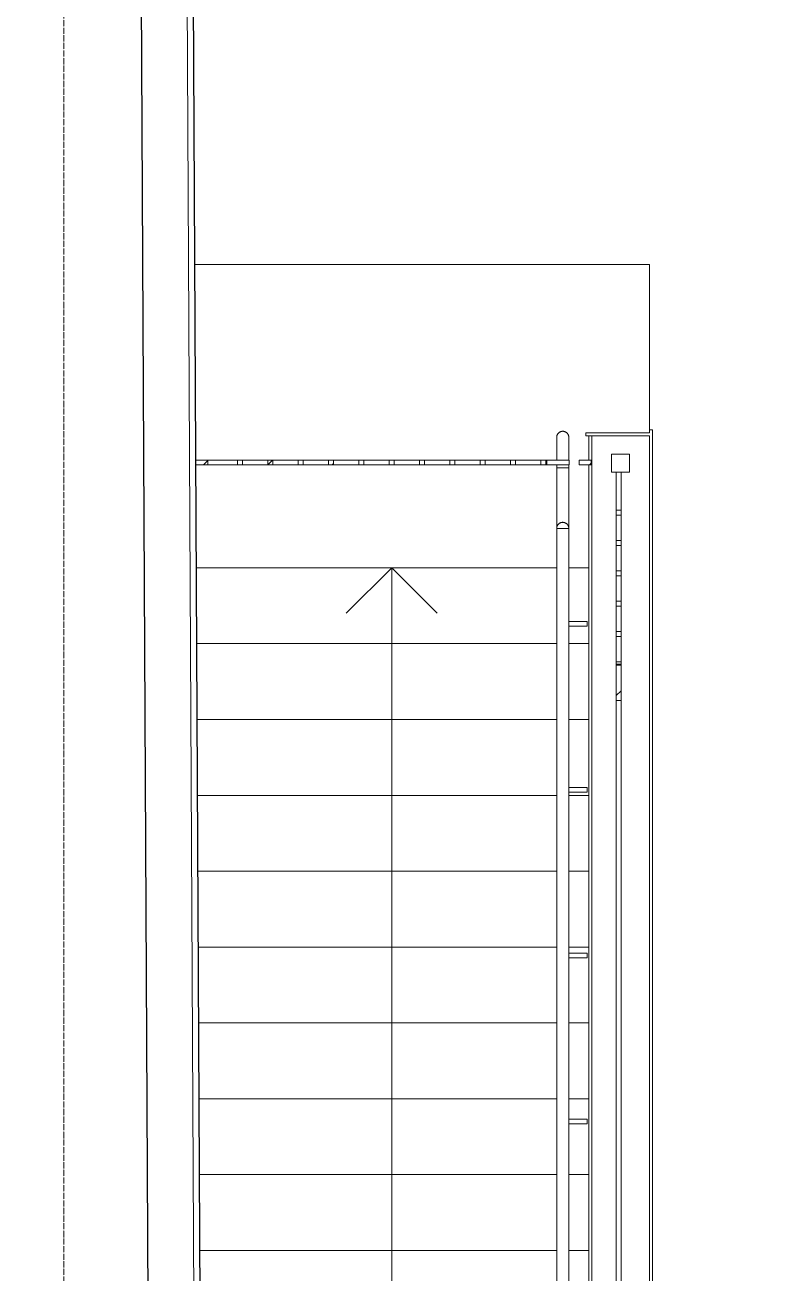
# Model space of a CAD drawing. Header units: millimetres. Extents: x -12447 to 83753, y -46415 to 46712.
# Drawn here: x 2872 to 5316, y 36647 to 40761 of the extents above; entities that cross this region are included whole.
import ezdxf
from ezdxf.xclip import XClip

# ---------------------------------------------------------------- set-up
doc = ezdxf.new("R2010")
doc.units = ezdxf.units.MM
doc.header["$XCLIPFRAME"] = 2
doc.linetypes.add('ADSK_Линия сетки', pattern=[25, 20, -2.5, 0, -2.5])
doc.layers.add('1_Сущ. кусты', color=7, linetype='Continuous')
for name, color, linetype, lineweight in [('Лестницы', 7, 'Continuous', 9), ('Ограждение', 7, 'Continuous', 9), ('Оси', 7, 'Continuous', 9), ('Перекрытие', 7, 'Continuous', 18), ('Стены внутренние', 7, 'Continuous', 18), ('Стены наружные', 7, 'Continuous', 18), ('Стены несущие', 7, 'Continuous', 30), ('Стены отделка', 7, 'Continuous', 30), ('Стены штриховка', 7, 'Continuous', 9), ('Стрелки вверх', 7, 'Continuous', 18)]:
    doc.layers.add(name, color=color, linetype=linetype, lineweight=lineweight)
pattern_1 = [(45, (0, 0), (-106.066, 106.066), [])]

# ---------------------------------------------------------------- blocks, each defined once
blk = doc.blocks.new('Ограждение 5 - Ограждение 1-6938385-План полов 1-го этажа')
at = {"layer": 'Ограждение'}
h = blk.add_hatch(dxfattribs=at)
h.set_pattern_fill('FP_18', color=256, style=0, pattern_type=2)
h.set_pattern_definition(pattern_1)
h.paths.add_polyline_path([(4666.5, 39310.6), (4666.5, 39326.6), (4592.7, 39326.6), (4592.7, 39310.6), (4665.3, 39310.6)])
h.paths.add_polyline_path([(4739, 39310.6), (4739, 39326.6), (4699, 39326.6), (4699, 39310.6), (4731.5, 39310.6)])
h.paths.add_polyline_path([(3453.4, 39310.6), (3475.1, 39310.6), (3475.1, 39326.6), (3435.1, 39326.6), (3435.2, 39310.6)])
h = blk.add_hatch(dxfattribs=at)
h.set_pattern_fill('FP_18', color=256, style=0, pattern_type=2)
h.set_pattern_definition(pattern_1)
h.paths.add_polyline_path([(4189.1, 39310.6), (4189.1, 39326.6), (4173.1, 39326.6), (4173.1, 39310.6)])
h.paths.add_polyline_path([(4589.1, 39310.6), (4589.1, 39326.6), (4573.1, 39326.6), (4573.1, 39310.6)])
h.paths.add_polyline_path([(3789.1, 39310.6), (3789.1, 39326.6), (3773.1, 39326.6), (3773.1, 39310.6)])
h.paths.add_polyline_path([(3673.1, 39310.6), (3689.1, 39310.6), (3689.1, 39326.6), (3673.1, 39326.6)])
h.paths.add_polyline_path([(4389.1, 39310.6), (4389.1, 39326.6), (4373.1, 39326.6), (4373.1, 39310.6)])
h.paths.add_polyline_path([(3873.1, 39310.6), (3889.1, 39310.6), (3889.1, 39326.6), (3873.1, 39326.6)])
h.paths.add_polyline_path([(3573.1, 39310.6), (3589.1, 39310.6), (3589.1, 39326.6), (3573.1, 39326.6)])
h.paths.add_polyline_path([(3973.1, 39310.6), (3989.1, 39310.6), (3989.1, 39326.6), (3973.1, 39326.6)])
h.paths.add_polyline_path([(4489.1, 39310.6), (4489.1, 39326.6), (4473.1, 39326.6), (4473.1, 39310.6)])
h.paths.add_polyline_path([(4289.1, 39310.6), (4289.1, 39326.6), (4273.1, 39326.6), (4273.1, 39310.6)])
h.paths.add_polyline_path([(4089.1, 39310.6), (4089.1, 39326.6), (4073.1, 39326.6), (4073.1, 39310.6)])
h = blk.add_hatch(dxfattribs=at)
h.set_pattern_fill('FP_18', color=256, style=0, pattern_type=2)
h.set_pattern_definition(pattern_1)
h.paths.add_polyline_path([(4837.5, 38534), (4837.5, 38650.8), (4821.5, 38650.8), (4821.5, 38534)])
at = {"layer": 'Ограждение', "lineweight": 18}
for p, q in [((4865.9, 39346.6), (4805.9, 39346.6)), ((4805.9, 39346.6), (4805.9, 39286.6)), ((4865.9, 39286.6), (4865.9, 39346.6)), ((3435.1, 39326.6), (3475.1, 39326.6)), ((3435.1, 39310.6), (3435.1, 39326.6)), ((3475.1, 39310.6), (3435.1, 39310.6)), ((3475.1, 39310.6), (3475.1, 39326.6)), ((3573.1, 39326.6), (3589.1, 39326.6)), ((3573.1, 39310.6), (3573.1, 39326.6)), ((3589.1, 39310.6), (3573.1, 39310.6)), ((3589.1, 39310.6), (3589.1, 39326.6)), ((3673.1, 39326.6), (3689.1, 39326.6)), ((3673.1, 39310.6), (3673.1, 39326.6)), ((3689.1, 39310.6), (3673.1, 39310.6)), ((3689.1, 39310.6), (3689.1, 39326.6)), ((3773.1, 39326.6), (3789.1, 39326.6)), ((3773.1, 39310.6), (3773.1, 39326.6)), ((3789.1, 39310.6), (3773.1, 39310.6)), ((3789.1, 39310.6), (3789.1, 39326.6)), ((3873.1, 39326.6), (3889.1, 39326.6)), ((3873.1, 39310.6), (3873.1, 39326.6)), ((3889.1, 39310.6), (3873.1, 39310.6)), ((3889.1, 39310.6), (3889.1, 39326.6)), ((3973.1, 39326.6), (3989.1, 39326.6)), ((3973.1, 39310.6), (3973.1, 39326.6)), ((3989.1, 39310.6), (3973.1, 39310.6)), ((3989.1, 39310.6), (3989.1, 39326.6)), ((4073.1, 39326.6), (4089.1, 39326.6)), ((4073.1, 39310.6), (4073.1, 39326.6)), ((4089.1, 39310.6), (4073.1, 39310.6)), ((4089.1, 39310.6), (4089.1, 39326.6)), ((4173.1, 39326.6), (4189.1, 39326.6)), ((4173.1, 39310.6), (4173.1, 39326.6)), ((4189.1, 39310.6), (4173.1, 39310.6)), ((4189.1, 39310.6), (4189.1, 39326.6)), ((4273.1, 39326.6), (4289.1, 39326.6)), ((4273.1, 39310.6), (4273.1, 39326.6)), ((4289.1, 39310.6), (4273.1, 39310.6)), ((4289.1, 39310.6), (4289.1, 39326.6)), ((4373.1, 39326.6), (4389.1, 39326.6)), ((4373.1, 39310.6), (4373.1, 39326.6)), ((4389.1, 39310.6), (4373.1, 39310.6)), ((4389.1, 39310.6), (4389.1, 39326.6)), ((4473.1, 39326.6), (4489.1, 39326.6)), ((4473.1, 39310.6), (4473.1, 39326.6)), ((4489.1, 39310.6), (4473.1, 39310.6)), ((4489.1, 39310.6), (4489.1, 39326.6)), ((4573.1, 39326.6), (4589.1, 39326.6)), ((4573.1, 39310.6), (4573.1, 39326.6)), ((4589.1, 39310.6), (4573.1, 39310.6)), ((4589.1, 39310.6), (4589.1, 39326.6)), ((4666.5, 39326.6), (4592.7, 39326.6)), ((4592.7, 39310.6), (4592.7, 39326.6)), ((4592.7, 39310.6), (4666.5, 39310.6)), ((4666.5, 39310.6), (4666.5, 39326.6)), ((4739, 39326.6), (4699, 39326.6)), ((4699, 39310.6), (4699, 39326.6)), ((4699, 39310.6), (4739, 39310.6)), ((4739, 39310.6), (4739, 39326.6)), ((4865.9, 39286.6), (4805.9, 39286.6)), ((4821.5, 39161.4), (4821.5, 39145.4)), ((4837.5, 39161.4), (4821.5, 39161.4)), ((4837.5, 39145.4), (4821.5, 39145.4)), ((4837.5, 39145.4), (4837.5, 39161.4)), ((4821.5, 39061.4), (4821.5, 39045.4)), ((4837.5, 39061.4), (4821.5, 39061.4)), ((4837.5, 39045.4), (4821.5, 39045.4)), ((4837.5, 39045.4), (4837.5, 39061.4)), ((4821.5, 38961.4), (4821.5, 38945.4)), ((4837.5, 38961.4), (4821.5, 38961.4)), ((4837.5, 38945.4), (4837.5, 38961.4)), ((4837.5, 38945.4), (4821.5, 38945.4)), ((4821.5, 38861.4), (4821.5, 38845.4)), ((4837.5, 38861.4), (4821.5, 38861.4)), ((4837.5, 38845.4), (4821.5, 38845.4)), ((4837.5, 38845.4), (4837.5, 38861.4)), ((4821.5, 38761.4), (4821.5, 38745.4)), ((4837.5, 38761.4), (4821.5, 38761.4)), ((4837.5, 38745.4), (4837.5, 38761.4)), ((4837.5, 38745.4), (4821.5, 38745.4)), ((4821.5, 38661.4), (4821.5, 38653.6)), ((4837.5, 38661.4), (4821.5, 38661.4)), ((4837.5, 38653.6), (4821.5, 38653.6)), ((4821.5, 38650.8), (4821.5, 38534)), ((4837.5, 38650.8), (4821.5, 38650.8)), ((4837.5, 38653.6), (4837.5, 38661.4)), ((4837.5, 38534), (4837.5, 38650.8)), ((4837.5, 38534), (4821.5, 38534))]:
    blk.add_line(p, q, dxfattribs=at)
at = {"layer": 'Ограждение'}
for p, q in [((3475.1, 39326.6), (3573.1, 39326.6)), ((3573.1, 39310.6), (3475.1, 39310.6)), ((3589.1, 39326.6), (3673.1, 39326.6)), ((3673.1, 39310.6), (3589.1, 39310.6)), ((3689.1, 39326.6), (3773.1, 39326.6)), ((3773.1, 39310.6), (3689.1, 39310.6)), ((3789.1, 39326.6), (3873.1, 39326.6)), ((3873.1, 39310.6), (3789.1, 39310.6)), ((3889.1, 39326.6), (3973.1, 39326.6)), ((3973.1, 39310.6), (3889.1, 39310.6)), ((3989.1, 39326.6), (4073.1, 39326.6)), ((4073.1, 39310.6), (3989.1, 39310.6)), ((4089.1, 39326.6), (4173.1, 39326.6)), ((4173.1, 39310.6), (4089.1, 39310.6)), ((4189.1, 39326.6), (4273.1, 39326.6)), ((4273.1, 39310.6), (4189.1, 39310.6)), ((4289.1, 39326.6), (4373.1, 39326.6)), ((4373.1, 39310.6), (4289.1, 39310.6)), ((4389.1, 39326.6), (4473.1, 39326.6)), ((4473.1, 39310.6), (4389.1, 39310.6)), ((4489.1, 39326.6), (4573.1, 39326.6)), ((4573.1, 39310.6), (4489.1, 39310.6)), ((4589.1, 39326.6), (4592.7, 39326.6)), ((4592.7, 39310.6), (4589.1, 39310.6)), ((4821.5, 39161.4), (4821.5, 39286.6)), ((4837.5, 39286.6), (4837.5, 39161.4)), ((4821.5, 39061.4), (4821.5, 39145.4)), ((4837.5, 39145.4), (4837.5, 39061.4)), ((4821.5, 38961.4), (4821.5, 39045.4)), ((4837.5, 39045.4), (4837.5, 38961.4)), ((4821.5, 38861.4), (4821.5, 38945.4)), ((4837.5, 38945.4), (4837.5, 38861.4)), ((4821.5, 38761.4), (4821.5, 38845.4)), ((4837.5, 38845.4), (4837.5, 38761.4)), ((4821.5, 38661.4), (4821.5, 38745.4)), ((4837.5, 38745.4), (4837.5, 38661.4)), ((4821.5, 38650.8), (4821.5, 38653.6)), ((4837.5, 38653.6), (4837.5, 38650.8)), ((4821.5, 36053.7), (4821.5, 38534)), ((4837.5, 38534), (4837.5, 36053.7))]:
    blk.add_line(p, q, dxfattribs=at)
blk = doc.blocks.new('Тип верхнего поручня - Верхний поручень_Внутренний_-6947283-План полов 1-го этажа')
at = {"layer": 'Ограждение'}
for p, q in [((4625.3, 39301.6), (4625.3, 39101.6)), ((4647.6, 39301.6), (4642.9, 39301.6)), ((4665.3, 39101.6), (4665.3, 39301.6)), ((4625.3, 39101.6), (4625.3, 38989.1)), ((4665.3, 38989.1), (4665.3, 39101.6)), ((4625.3, 38970.4), (4625.3, 36026.6)), ((4665.3, 36026.6), (4665.3, 38970.4))]:
    blk.add_line(p, q, dxfattribs=at)
at = {"layer": 'Ограждение', "flags": 128}
for points in [[(4625.3, 38989.1), (4625.3, 38987.9), (4625.3, 38986.7), (4625.3, 38985.5), (4625.3, 38984.3), (4625.3, 38983.2), (4625.3, 38982), (4625.3, 38980.8), (4625.3, 38979.7), (4625.3, 38978.5), (4625.3, 38977.4), (4625.3, 38976.3), (4625.3, 38975.3), (4625.3, 38974.2), (4625.3, 38973.2), (4625.3, 38972.2), (4625.3, 38971.2), (4625.3, 38970.4)], [(4665.3, 38970.4), (4665.3, 38971.3), (4665.3, 38972.3), (4665.3, 38973.3), (4665.3, 38974.3), (4665.3, 38975.4), (4665.3, 38976.5), (4665.3, 38977.6), (4665.3, 38978.7), (4665.3, 38979.8), (4665.3, 38981), (4665.3, 38982.1), (4665.3, 38983.3), (4665.3, 38984.5), (4665.3, 38985.7), (4665.3, 38986.9), (4665.3, 38988.1), (4665.3, 38989.1)]]:
    blk.add_lwpolyline(points, dxfattribs=at)
blk = doc.blocks.new('Тип верхнего поручня - D40 шаг 200-V109-План полов 1-го этажа')
at = {"layer": 'Ограждение'}
for p, q in [((0, 2.3), (0, 0)), ((0, 0), (0, -2.3))]:
    blk.add_line(p, q, dxfattribs=at)
at = {"layer": 'Ограждение', "flags": 128}
for points in [[(0, 20), (4, 20), (8, 20)], [(9, 20), (5.1, 20), (1.1, 20), (0, 20)], [(25, 20), (27.6, 20), (31.5, 20), (35.2, 20), (38.9, 20), (42.6, 20), (46.2, 20), (49.7, 20), (53.1, 20), (56.5, 20), (59.7, 20), (62.9, 20), (65.9, 20), (68.9, 20), (71.7, 20), (74.5, 20), (77.1, 20), (79.6, 20), (81.9, 20), (84.1, 20), (86.2, 20), (88.2, 20), (90, 20), (91.7, 20), (93.2, 20), (94.6, 20), (95.8, 20), (96.9, 20), (97.8, 20), (98.5, 20), (99.1, 20), (99.6, 20), (99.9, 20), (100, 20), (100, 20)], [(100, 20), (99.9, 20), (99.7, 20), (99.3, 20), (98.7, 20), (98, 20), (97.1, 20), (96.1, 20), (94.9, 20), (93.6, 20), (92.1, 20), (90.5, 20), (88.7, 20), (86.8, 20), (84.7, 20), (82.5, 20), (80.2, 20), (77.8, 20), (75.2, 20), (72.5, 20), (69.7, 20), (66.7, 20), (63.7, 20), (60.6, 20), (57.4, 20), (54, 20), (50.6, 20), (47.1, 20), (43.6, 20), (39.9, 20), (36.2, 20), (32.5, 20), (28.7, 20), (25, 20)], [(100, 20), (100.8, 20), (101.6, 19.9), (102.4, 19.9), (103.2, 19.7), (104, 19.6), (104.8, 19.4), (105.5, 19.2), (106.3, 19), (107, 18.7), (107.8, 18.4), (108.5, 18.1), (109.2, 17.7), (109.9, 17.4), (110.6, 16.9), (111.3, 16.5), (111.9, 16), (112.6, 15.6), (113.2, 15), (113.8, 14.5), (114.3, 13.9), (114.9, 13.3), (115.4, 12.7), (115.9, 12.1), (116.4, 11.5), (116.8, 10.8), (117.2, 10.1), (117.6, 9.4), (118, 8.7), (118.3, 8), (118.6, 7.2), (118.9, 6.5), (119.2, 5.7), (119.4, 5), (119.6, 4.2), (119.7, 3.4), (119.8, 2.6), (119.9, 1.8), (120, 1), (120, 0.2), (120, 0)], [(120, 0), (120, -0.8), (119.9, -1.6), (119.9, -2.4), (119.7, -3.2), (119.6, -4), (119.4, -4.8), (119.2, -5.5), (119, -6.3), (118.7, -7), (118.4, -7.8), (118.1, -8.5), (117.7, -9.2), (117.4, -9.9), (116.9, -10.6), (116.5, -11.3), (116, -11.9), (115.6, -12.6), (115, -13.2), (114.5, -13.8), (113.9, -14.3), (113.3, -14.9), (112.7, -15.4), (112.1, -15.9), (111.5, -16.4), (110.8, -16.8), (110.1, -17.2), (109.4, -17.6), (108.7, -18), (108, -18.3), (107.2, -18.6), (106.5, -18.9), (105.7, -19.2), (105, -19.4), (104.2, -19.6), (103.4, -19.7), (102.6, -19.8), (101.8, -19.9), (101, -20), (100.2, -20), (100, -20)], [(0, -20), (4, -20), (8, -20)], [(9, -20), (5.1, -20), (1.1, -20), (0, -20)], [(25, -20), (27.6, -20), (31.5, -20), (35.2, -20), (38.9, -20), (42.6, -20), (46.2, -20), (49.7, -20), (53.1, -20), (56.5, -20), (59.7, -20), (62.9, -20), (65.9, -20), (68.9, -20), (71.7, -20), (74.5, -20), (77.1, -20), (79.6, -20), (81.9, -20), (84.1, -20), (86.2, -20), (88.2, -20), (90, -20), (91.7, -20), (93.2, -20), (94.6, -20), (95.8, -20), (96.9, -20), (97.8, -20), (98.5, -20), (99.1, -20), (99.6, -20), (99.9, -20), (100, -20), (100, -20)], [(100, -20), (99.9, -20), (99.7, -20), (99.3, -20), (98.7, -20), (98, -20), (97.1, -20), (96.1, -20), (94.9, -20), (93.6, -20), (92.1, -20), (90.5, -20), (88.7, -20), (86.8, -20), (84.7, -20), (82.5, -20), (80.2, -20), (77.8, -20), (75.2, -20), (72.5, -20), (69.7, -20), (66.7, -20), (63.7, -20), (60.6, -20), (57.4, -20), (54, -20), (50.6, -20), (47.1, -20), (43.6, -20), (39.9, -20), (36.2, -20), (32.5, -20), (28.7, -20), (25, -20)]]:
    blk.add_lwpolyline(points, dxfattribs=at)
blk = doc.blocks.new('Тип верхнего поручня - Верхний поручень_Внутренний_-V110-План полов 1-го этажа')
at = {"layer": 'Ограждение'}
for p, q in [((4625.3, 39301.6), (4665.3, 39301.6)), ((4625.3, 38989.1), (4625.3, 39301.6)), ((4665.3, 38989.1), (4665.3, 39301.6)), ((4625.3, 38989.1), (4625.3, 38957.9)), ((4665.3, 38989.1), (4665.3, 38957.9)), ((4625.3, 36026.6), (4625.3, 38957.9)), ((4665.3, 36026.6), (4665.3, 38957.9))]:
    blk.add_line(p, q, dxfattribs=at)
blk = doc.blocks.new('Тип перил - Перила_Внутренний_-6947296-План полов 1-го этажа')
at = {"layer": 'Ограждение'}
for p, q in [((4625.3, 39101.6), (4625.3, 38989.1)), ((4647.6, 39101.6), (4642.9, 39101.6)), ((4665.3, 38989.1), (4665.3, 39101.6)), ((4625.3, 38970.4), (4625.3, 36026.6)), ((4665.3, 36026.6), (4665.3, 38970.4)), ((4625.3, 36010.6), (4625.3, 35221.6)), ((4665.3, 35221.6), (4665.3, 36010.6))]:
    blk.add_line(p, q, dxfattribs=at)
at = {"layer": 'Ограждение', "flags": 128}
for points in [[(4625.3, 38989.1), (4625.3, 38987.9), (4625.3, 38986.7), (4625.3, 38985.5), (4625.3, 38984.3), (4625.3, 38983.2), (4625.3, 38982), (4625.3, 38980.8), (4625.3, 38979.7), (4625.3, 38978.5), (4625.3, 38977.4), (4625.3, 38976.3), (4625.3, 38975.3), (4625.3, 38974.2), (4625.3, 38973.2), (4625.3, 38972.2), (4625.3, 38971.2), (4625.3, 38970.4)], [(4665.3, 38970.4), (4665.3, 38971.3), (4665.3, 38972.3), (4665.3, 38973.3), (4665.3, 38974.3), (4665.3, 38975.4), (4665.3, 38976.5), (4665.3, 38977.6), (4665.3, 38978.7), (4665.3, 38979.8), (4665.3, 38981), (4665.3, 38982.1), (4665.3, 38983.3), (4665.3, 38984.5), (4665.3, 38985.7), (4665.3, 38986.9), (4665.3, 38988.1), (4665.3, 38989.1)]]:
    blk.add_lwpolyline(points, dxfattribs=at)
blk = doc.blocks.new('Тип перил - D40-V98-План полов 1-го этажа')
at = {"layer": 'Ограждение', "flags": 128}
for points in [[(0, 20), (0.8, 20), (1.6, 19.9), (2.4, 19.9), (3.2, 19.7), (4, 19.6), (4.8, 19.4), (5.5, 19.2), (6.3, 19), (7, 18.7), (7.8, 18.4), (8.5, 18.1), (9.2, 17.7), (9.9, 17.4), (10.6, 16.9), (11.3, 16.5), (11.9, 16), (12.6, 15.6), (13.2, 15), (13.8, 14.5), (14.3, 13.9), (14.9, 13.3), (15.4, 12.7), (15.9, 12.1), (16.4, 11.5), (16.8, 10.8), (17.2, 10.1), (17.6, 9.4), (18, 8.7), (18.3, 8), (18.6, 7.2), (18.9, 6.5), (19.2, 5.7), (19.4, 5), (19.6, 4.2), (19.7, 3.4), (19.8, 2.6), (19.9, 1.8), (20, 1), (20, 0.2)], [(20, -0.8), (19.9, -1.6), (19.9, -2.4), (19.7, -3.2), (19.6, -4), (19.4, -4.8), (19.2, -5.5), (19, -6.3), (18.7, -7), (18.4, -7.8), (18.1, -8.5), (17.7, -9.2), (17.4, -9.9), (16.9, -10.6), (16.5, -11.3), (16, -11.9), (15.6, -12.6), (15, -13.2), (14.5, -13.8), (13.9, -14.3), (13.3, -14.9), (12.7, -15.4), (12.1, -15.9), (11.5, -16.4), (10.8, -16.8), (10.1, -17.2), (9.4, -17.6), (8.7, -18), (8, -18.3), (7.2, -18.6), (6.5, -18.9), (5.7, -19.2), (5, -19.4), (4.2, -19.6), (3.4, -19.7), (2.6, -19.8), (1.8, -19.9), (1, -20), (0.2, -20), (0, -20)]]:
    blk.add_lwpolyline(points, dxfattribs=at)
blk = doc.blocks.new('Тип перил - Перила_Внутренний_-V112-План полов 1-го этажа')
at = {"layer": 'Ограждение'}
for p, q in [((4625.3, 39101.6), (4665.3, 39101.6)), ((4625.3, 38989.1), (4625.3, 39101.6)), ((4665.3, 38989.1), (4665.3, 39101.6)), ((4625.3, 38989.1), (4625.3, 38957.9)), ((4665.3, 38989.1), (4665.3, 38957.9)), ((4625.3, 36026.6), (4625.3, 38957.9)), ((4665.3, 36026.6), (4665.3, 38957.9)), ((4625.3, 35221.6), (4625.3, 36010.6)), ((4665.3, 35221.6), (4665.3, 36010.6)), ((4625.3, 35221.6), (4635.6, 35221.6)), ((4654.9, 35221.6), (4665.3, 35221.6))]:
    blk.add_line(p, q, dxfattribs=at)
blk = doc.blocks.new('ADSK_Ограждение_Опоры_Г_образная - D15 высота60 консоль80-16089-План полов 1-го этажа')
at = {"layer": 'Ограждение'}
for p, q in [((-7.5, 80), (-7.5, 20)), ((0, 80), (-7.5, 80)), ((7.5, 80), (0, 80)), ((7.5, 20), (7.5, 80))]:
    blk.add_line(p, q, dxfattribs=at)
blk = doc.blocks.new('3')
at = {"layer": '1_Сущ. кусты', "true_color": 0xdddddd, "transparency": 33554661}
h = blk.add_hatch(color=254, dxfattribs=at)
h.dxf.hatch_style = 1
h.paths.add_polyline_path([(40861.4, -60058.2), (40861.4, -59458.2), (39715.8, -59458.2), (39715.8, -60058.2)])
h.paths.add_polyline_path([(40313.3, -60658.2), (40313.3, -60058.2), (39167.8, -60058.2), (39167.8, -60658.2)])
h.paths.add_polyline_path([(40465.5, -50458.2), (40465.5, -49858.2), (39320, -49858.2), (39320, -50458.2)])
h.paths.add_polyline_path([(41611, -50458.2), (41611, -49858.2), (40465.5, -49858.2), (40465.5, -50458.2)])
h.paths.add_polyline_path([(42208.5, -51058.2), (42208.5, -50458.2), (41063, -50458.2), (41063, -51058.2)])
h.paths.add_polyline_path([(41063, -51058.2), (41063, -50458.2), (39917.5, -50458.2), (39917.5, -51058.2)])
h.paths.add_polyline_path([(41660.5, -51658.2), (41660.5, -51058.2), (40515, -51058.2), (40515, -51658.2)])
h.paths.add_polyline_path([(40515, -51658.2), (40515, -51058.2), (39369.5, -51058.2), (39369.5, -51658.2)])
h.paths.add_polyline_path([(41112.5, -52258.2), (41112.5, -51658.2), (39967, -51658.2), (39967, -52258.2)])
h.paths.add_polyline_path([(40564.5, -52858.2), (40564.5, -52258.2), (39419, -52258.2), (39419, -52858.2)])
h.paths.add_polyline_path([(41710, -52858.2), (41710, -52258.2), (40564.5, -52258.2), (40564.5, -52858.2)])
h.paths.add_polyline_path([(42307.5, -53458.2), (42307.5, -52858.2), (41162, -52858.2), (41162, -53458.2)])
h.paths.add_polyline_path([(41162, -53458.2), (41162, -52858.2), (40016.5, -52858.2), (40016.5, -53458.2)])
h.paths.add_polyline_path([(41759.5, -54058.2), (41759.5, -53458.2), (40614, -53458.2), (40614, -54058.2)])
h.paths.add_polyline_path([(40614, -54058.2), (40614, -53458.2), (39468.4, -53458.2), (39468.4, -54058.2)])
h.paths.add_polyline_path([(41211.5, -54658.2), (41211.5, -54058.2), (40065.9, -54058.2), (40065.9, -54658.2)])
h.paths.add_polyline_path([(40663.4, -55258.2), (40663.4, -54658.2), (39517.9, -54658.2), (39517.9, -55258.2)])
h.paths.add_polyline_path([(41809, -55258.2), (41809, -54658.2), (40663.4, -54658.2), (40663.4, -55258.2)])
h.paths.add_polyline_path([(42406.5, -55858.2), (42406.5, -55258.2), (41260.9, -55258.2), (41260.9, -55858.2)])
h.paths.add_polyline_path([(41260.9, -55858.2), (41260.9, -55258.2), (40115.4, -55258.2), (40115.4, -55858.2)])
h.paths.add_polyline_path([(41858.4, -56458.2), (41858.4, -55858.2), (40712.9, -55858.2), (40712.9, -56458.2)])
h.paths.add_polyline_path([(40712.9, -56458.2), (40712.9, -55858.2), (39567.4, -55858.2), (39567.4, -56458.2)])
h.paths.add_polyline_path([(41310.4, -57058.2), (41310.4, -56458.2), (40164.9, -56458.2), (40164.9, -57058.2)])
h.paths.add_polyline_path([(40762.4, -57658.2), (40762.4, -57058.2), (39616.9, -57058.2), (39616.9, -57658.2)])
h.paths.add_polyline_path([(41907.9, -57658.2), (41907.9, -57058.2), (40762.4, -57058.2), (40762.4, -57658.2)])
h.paths.add_polyline_path([(42505.4, -58258.2), (42505.4, -57658.2), (41359.9, -57658.2), (41359.9, -58258.2)])
h.paths.add_polyline_path([(41359.9, -58258.2), (41359.9, -57658.2), (40214.4, -57658.2), (40214.4, -58258.2)])
h.paths.add_polyline_path([(41957.4, -58858.2), (41957.4, -58258.2), (40811.9, -58258.2), (40811.9, -58858.2)])
h.paths.add_polyline_path([(40811.9, -58858.2), (40811.9, -58258.2), (39666.4, -58258.2), (39666.4, -58858.2)])
h.paths.add_polyline_path([(41409.4, -59458.2), (41409.4, -58858.2), (40263.9, -58858.2), (40263.9, -59458.2)])
h.paths.add_polyline_path([(43354, -51058.2), (43354, -50458.2), (42208.5, -50458.2), (42208.5, -51058.2)])
h.paths.add_polyline_path([(42806, -51658.2), (42806, -51058.2), (41660.5, -51058.2), (41660.5, -51658.2)])
h.paths.add_polyline_path([(43403.5, -52258.2), (43403.5, -51658.2), (42258, -51658.2), (42258, -52258.2)])
h.paths.add_polyline_path([(42258, -52258.2), (42258, -51658.2), (41112.5, -51658.2), (41112.5, -52258.2)])
h.paths.add_polyline_path([(42855.5, -52858.2), (42855.5, -52258.2), (41710, -52258.2), (41710, -52858.2)])
h.paths.add_polyline_path([(43453, -53458.2), (43453, -52858.2), (42307.5, -52858.2), (42307.5, -53458.2)])
h.paths.add_polyline_path([(42905, -54058.2), (42905, -53458.2), (41759.5, -53458.2), (41759.5, -54058.2)])
h.paths.add_polyline_path([(43502.5, -54658.2), (43502.5, -54058.2), (42357, -54058.2), (42357, -54658.2)])
h.paths.add_polyline_path([(42357, -54658.2), (42357, -54058.2), (41211.5, -54058.2), (41211.5, -54658.2)])
h.paths.add_polyline_path([(42954.5, -55258.2), (42954.5, -54658.2), (41809, -54658.2), (41809, -55258.2)])
h.paths.add_polyline_path([(43552, -55858.2), (43552, -55258.2), (42406.5, -55258.2), (42406.5, -55858.2)])
h.paths.add_polyline_path([(43004, -56458.2), (43004, -55858.2), (41858.4, -55858.2), (41858.4, -56458.2)])
h.paths.add_polyline_path([(43601.5, -57058.2), (43601.5, -56458.2), (42455.9, -56458.2), (42455.9, -57058.2)])
h.paths.add_polyline_path([(42455.9, -57058.2), (42455.9, -56458.2), (41310.4, -56458.2), (41310.4, -57058.2)])
h.paths.add_polyline_path([(43053.4, -57658.2), (43053.4, -57058.2), (41907.9, -57058.2), (41907.9, -57658.2)])
h.paths.add_polyline_path([(43102.9, -58858.2), (43102.9, -58258.2), (41957.4, -58258.2), (41957.4, -58858.2)])
h.paths.add_polyline_path([(42554.9, -59458.2), (42554.9, -58858.2), (41409.4, -58858.2), (41409.4, -59458.2)])
h.paths.add_polyline_path([(43152.4, -60058.2), (43152.4, -59458.2), (42006.9, -59458.2), (42006.9, -60058.2)])
h.paths.add_polyline_path([(42006.9, -60058.2), (42006.9, -59458.2), (40861.4, -59458.2), (40861.4, -60058.2)])
h.paths.add_polyline_path([(42604.4, -60658.2), (42604.4, -60058.2), (41458.9, -60058.2), (41458.9, -60658.2)])
h.paths.add_polyline_path([(41458.9, -60658.2), (41458.9, -60058.2), (40313.3, -60058.2), (40313.3, -60658.2)])
h.paths.add_polyline_path([(42056.4, -61258.2), (42056.4, -60658.2), (40910.8, -60658.2), (40910.8, -61258.2)])
h.paths.add_polyline_path([(40910.8, -61258.2), (40910.8, -60658.2), (39765.3, -60658.2), (39765.3, -61258.2)])
h.paths.add_polyline_path([(41508.3, -61858.2), (41508.3, -61258.2), (40362.8, -61258.2), (40362.8, -61858.2)])
h.paths.add_polyline_path([(43201.9, -61258.2), (43201.9, -60658.2), (42056.4, -60658.2), (42056.4, -61258.2)])
h.paths.add_polyline_path([(42653.9, -61858.2), (42653.9, -61258.2), (41508.3, -61258.2), (41508.3, -61858.2)])
h.paths.add_polyline_path([(43251.4, -62458.2), (43251.4, -61858.2), (42105.8, -61858.2), (42105.8, -62458.2)])
h.paths.add_polyline_path([(42105.8, -62458.2), (42105.8, -61858.2), (40960.3, -61858.2), (40960.3, -62458.2)])
h.paths.add_polyline_path([(42703.3, -63058.2), (42703.3, -62458.2), (41557.8, -62458.2), (41557.8, -63058.2)])
h.paths.add_polyline_path([(41557.8, -63058.2), (41557.8, -62458.2), (40412.3, -62458.2), (40412.3, -63058.2)])
h.paths.add_polyline_path([(42155.3, -63658.2), (42155.3, -63058.2), (41009.8, -63058.2), (41009.8, -63658.2)])
h.paths.add_polyline_path([(41009.8, -63658.2), (41009.8, -63058.2), (39864.3, -63058.2), (39864.3, -63658.2)])
h.paths.add_polyline_path([(41607.3, -64258.2), (41607.3, -63658.2), (40461.8, -63658.2), (40461.8, -64258.2)])
h.paths.add_polyline_path([(43300.8, -63658.2), (43300.8, -63058.2), (42155.3, -63058.2), (42155.3, -63658.2)])
h.paths.add_polyline_path([(42752.8, -64258.2), (42752.8, -63658.2), (41607.3, -63658.2), (41607.3, -64258.2)])
h.paths.add_polyline_path([(43350.3, -64858.2), (43350.3, -64258.2), (42204.8, -64258.2), (42204.8, -64858.2)])
h.paths.add_polyline_path([(42204.8, -64858.2), (42204.8, -64258.2), (41059.3, -64258.2), (41059.3, -64858.2)])
h.paths.add_polyline_path([(42802.3, -65458.2), (42802.3, -64858.2), (41656.8, -64858.2), (41656.8, -65458.2)])
h.paths.add_polyline_path([(41656.8, -65458.2), (41656.8, -64858.2), (40511.3, -64858.2), (40511.3, -65458.2)])
h.paths.add_polyline_path([(42254.3, -66058.2), (42254.3, -65458.2), (41108.8, -65458.2), (41108.8, -66058.2)])
h.paths.add_polyline_path([(41108.8, -66058.2), (41108.8, -65458.2), (39963.2, -65458.2), (39963.2, -66058.2)])
h.paths.add_polyline_path([(43399.8, -66058.2), (43399.8, -65458.2), (42254.3, -65458.2), (42254.3, -66058.2)])
h.paths.add_polyline_path([(40362.8, -61858.2), (40362.8, -61258.2), (39217.3, -61258.2), (39217.3, -61858.2)])
h.paths.add_polyline_path([(40960.3, -62458.2), (40960.3, -61858.2), (39814.8, -61858.2), (39814.8, -62458.2)])
h.paths.add_polyline_path([(40412.3, -63058.2), (40412.3, -62458.2), (39266.8, -62458.2), (39266.8, -63058.2)])
h.paths.add_polyline_path([(40461.8, -64258.2), (40461.8, -63658.2), (39316.3, -63658.2), (39316.3, -64258.2)])
h.paths.add_polyline_path([(41059.3, -64858.2), (41059.3, -64258.2), (39913.8, -64258.2), (39913.8, -64858.2)])
h.paths.add_polyline_path([(40511.3, -65458.2), (40511.3, -64858.2), (39365.7, -64858.2), (39365.7, -65458.2)])
h.paths.add_polyline_path([(40263.9, -59458.2), (40263.9, -58858.2), (39118.3, -58858.2), (39118.3, -59458.2)])

msp = doc.modelspace()

# ---------------------------------------------------------------- linework, layer by layer
at = {"layer": 'Лестницы'}
for p, q in [((3436.951, 38971.573), (4625.319, 38971.573)), ((4664.698, 38971.573), (4731.542, 38971.573)), ((3438.222, 38721.573), (4625.258, 38721.573)), ((3438.222, 38721.573), (4625.258, 38721.573)), ((4665.258, 38721.573), (4731.542, 38721.573)), ((4665.258, 38721.573), (4731.542, 38721.573)), ((3439.492, 38471.573), (4625.258, 38471.573)), ((3439.492, 38471.573), (4625.258, 38471.573)), ((4665.258, 38471.573), (4731.542, 38471.573)), ((4665.258, 38471.573), (4731.542, 38471.573)), ((3440.763, 38221.573), (4625.258, 38221.573)), ((3440.763, 38221.573), (4625.258, 38221.573)), ((4665.258, 38221.573), (4731.542, 38221.573)), ((4665.258, 38221.573), (4731.542, 38221.573)), ((3442.034, 37971.573), (4625.258, 37971.573)), ((3442.034, 37971.573), (4625.258, 37971.573)), ((4665.258, 37971.573), (4731.542, 37971.573)), ((4665.258, 37971.573), (4731.542, 37971.573)), ((3443.304, 37721.573), (4625.258, 37721.573)), ((3443.304, 37721.573), (4625.258, 37721.573)), ((4665.258, 37721.573), (4731.542, 37721.573)), ((4665.258, 37721.573), (4731.542, 37721.573)), ((3444.575, 37471.573), (4625.258, 37471.573)), ((3444.575, 37471.573), (4625.258, 37471.573)), ((4665.258, 37471.573), (4731.542, 37471.573)), ((4665.258, 37471.573), (4731.542, 37471.573)), ((3445.846, 37221.573), (4625.258, 37221.573)), ((3445.846, 37221.573), (4625.258, 37221.573)), ((4665.258, 37221.573), (4731.542, 37221.573)), ((4665.258, 37221.573), (4731.542, 37221.573)), ((3447.117, 36971.573), (4625.258, 36971.573)), ((3447.117, 36971.573), (4625.258, 36971.573)), ((4665.258, 36971.573), (4731.542, 36971.573)), ((4665.258, 36971.573), (4731.542, 36971.573)), ((3448.387, 36721.573), (4625.258, 36721.573)), ((3448.387, 36721.573), (4625.258, 36721.573)), ((4665.258, 36721.573), (4731.542, 36721.573)), ((4665.258, 36721.573), (4731.542, 36721.573))]:
    msp.add_line(p, q, dxfattribs=at)
at = {"layer": 'Оси', "linetype": 'ADSK_Линия сетки'}
msp.add_line((2999.565, -6380.761), (2999.565, 44222.998), dxfattribs=at)
at = {"layer": 'Перекрытие'}
for p, q in [((4931.542, 39971.573), (3431.826, 39971.573)), ((4931.542, 39426.573), (4931.542, 39971.573)), ((3436.951, 38971.573), (4625.319, 38971.573)), ((4664.698, 38971.573), (4731.542, 38971.573))]:
    msp.add_line(p, q, dxfattribs=at)
at = {"layer": 'Стены внутренние'}
for p, q in [((4731.542, 39326.573), (4731.542, 39406.573)), ((4731.542, 39406.573), (4931.542, 39406.573)), ((4731.542, 36026.573), (4731.542, 39310.573))]:
    msp.add_line(p, q, dxfattribs=at)
at = {"layer": 'Стены наружные'}
for p, q in [((4721.542, 39416.573), (4931.542, 39416.573)), ((4721.542, 39406.573), (4721.542, 39416.573)), ((4931.542, 39416.573), (4931.542, 39426.573)), ((4931.542, 39426.573), (4941.542, 39426.573)), ((4941.542, 39426.573), (4941.542, 33611.573)), ((4731.542, 39406.573), (4721.542, 39406.573)), ((4741.542, 39406.573), (4741.542, 36026.573)), ((4931.542, 33621.573), (4931.542, 39406.573))]:
    msp.add_line(p, q, dxfattribs=at)
at = {"layer": 'Стены несущие'}
msp.add_line((3283.455, 35527.543), (3244.068, 43276.41), dxfattribs=at)
at = {"layer": 'Стены отделка', "lineweight": 9}
for p, q in [((3453.452, 35528.407), (3413.212, 43445.278)), ((3453.448, 35529.245), (3413.212, 43445.139)), ((3454.448, 35529.25), (3414.212, 43445.145))]:
    msp.add_line(p, q, dxfattribs=at)
at = {"layer": 'Стены штриховка'}
msp.add_line((3433.453, 35528.306), (3393.313, 43425.411), dxfattribs=at)
at = {"layer": 'Стрелки вверх'}
for p, q in [((4081.542, 38971.573), (3931.542, 38821.573)), ((4081.542, 38721.573), (4081.542, 38971.573)), ((4081.542, 38971.573), (4231.542, 38821.573)), ((4081.542, 38471.573), (4081.542, 38721.573)), ((4081.542, 38221.573), (4081.542, 38471.573)), ((4081.542, 37971.573), (4081.542, 38221.573)), ((4081.542, 37721.573), (4081.542, 37971.573)), ((4081.542, 37471.573), (4081.542, 37721.573)), ((4081.542, 37221.573), (4081.542, 37471.573)), ((4081.542, 36971.573), (4081.542, 37221.573)), ((4081.542, 36721.573), (4081.542, 36971.573)), ((4081.542, 36471.573), (4081.542, 36721.573))]:
    msp.add_line(p, q, dxfattribs=at)

# ---------------------------------------------------------------- block references
at = {"color": 8, "true_color": 0x787878}
ref = msp.add_blockref('3', (-38285.745, 90533.321), dxfattribs=at)
XClip(ref).set_block_clipping_path([(40879.1468955662, -62040.9989675769), (40879.1468955662, -59075.0729458455), (40865.1209916797, -59075.0729458455), (40865.1209916797, -56670.301403886), (40879.1468955662, -56670.301403886), (40879.1468955662, -54804.3737434575), (40761.6148885358, -54804.3737434575), (40761.6148885359, -54106.0115744325), (40212.6488398788, -54104.2197942488), (40212.8283542403, -54049.2201404735), (40127.4365042403, -54048.9414284747), (40130.01987906, -54053.4498843679), (39405.5298401669, -54468.5874321093), (39401.0553037242, -54460.7785574386), (39392.3787763123, -54465.7502645972), (39366.5258990877, -54420.6323220553), (39357.8493716758, -54425.6040292139), (39353.3748352331, -54417.7951545432), (39997.829499446, -54048.518401835), (38907.8353053723, -54044.9607501331), (39273.2612573765, -54257.5328181414), (39268.7358417581, -54265.3123177063), (39277.3797301636, -54270.3405572824), (39251.2328843681, -54315.2887769907), (39259.8767727736, -54320.3170165668), (39255.3513571552, -54328.0965161317), (38775.6155506525, -54049.0292196614), (38778.228300578, -54044.5377234934), (38692.8364505779, -54044.2590114946), (38692.7320057563, -54076.2588410454), (38664.7321549004, -54076.1674518274), (38664.6897243659, -54089.1673293173), (38692.6895752228, -54089.2587185353), (38692.6569362164, -54099.25866527), (38687.6569628491, -54099.2423457667), (38686.0161423783, -54601.9573208338), (38514.488187689, -54601.9573208338), (38519.1313911248, -55504.1377017777), (38962.2766176763, -56262.656809972), (38956.6642322003, -56265.9357014414), (38950.8631165235, -56256.0060963685), (38927.5501307, -56269.6261070877), (38519.5431220149, -55584.1375416357), (38552.6642300966, -62019.6113088034)])
at = {"layer": 'Ограждение'}
for name, p, rotation in [('Тип верхнего поручня - D40 шаг 200-V109-План полов 1-го этажа', (4645.258, 39301.573), 90), ('Тип перил - D40-V98-План полов 1-го этажа', (4645.258, 39101.573), 90), ('ADSK_Ограждение_Опоры_Г_образная - D15 высота60 консоль80-16089-План полов 1-го этажа', (4645.258, 38786.631), 269.9999999999999), ('ADSK_Ограждение_Опоры_Г_образная - D15 высота60 консоль80-16089-План полов 1-го этажа', (4645.258, 38240.022), 269.9999999999999), ('ADSK_Ограждение_Опоры_Г_образная - D15 высота60 консоль80-16089-План полов 1-го этажа', (4645.258, 37693.414), 269.9999999999999), ('ADSK_Ограждение_Опоры_Г_образная - D15 высота60 консоль80-16089-План полов 1-го этажа', (4645.258, 37146.806), 269.9999999999999)]:
    msp.add_blockref(name, p, dxfattribs=dict(at, rotation=rotation))
for name in ['Ограждение 5 - Ограждение 1-6938385-План полов 1-го этажа', 'Тип верхнего поручня - Верхний поручень_Внутренний_-6947283-План полов 1-го этажа', 'Тип верхнего поручня - Верхний поручень_Внутренний_-V110-План полов 1-го этажа', 'Тип перил - Перила_Внутренний_-6947296-План полов 1-го этажа', 'Тип перил - Перила_Внутренний_-V112-План полов 1-го этажа']:
    msp.add_blockref(name, (0, 0), dxfattribs=at)

doc.saveas('drawing.dxf')
